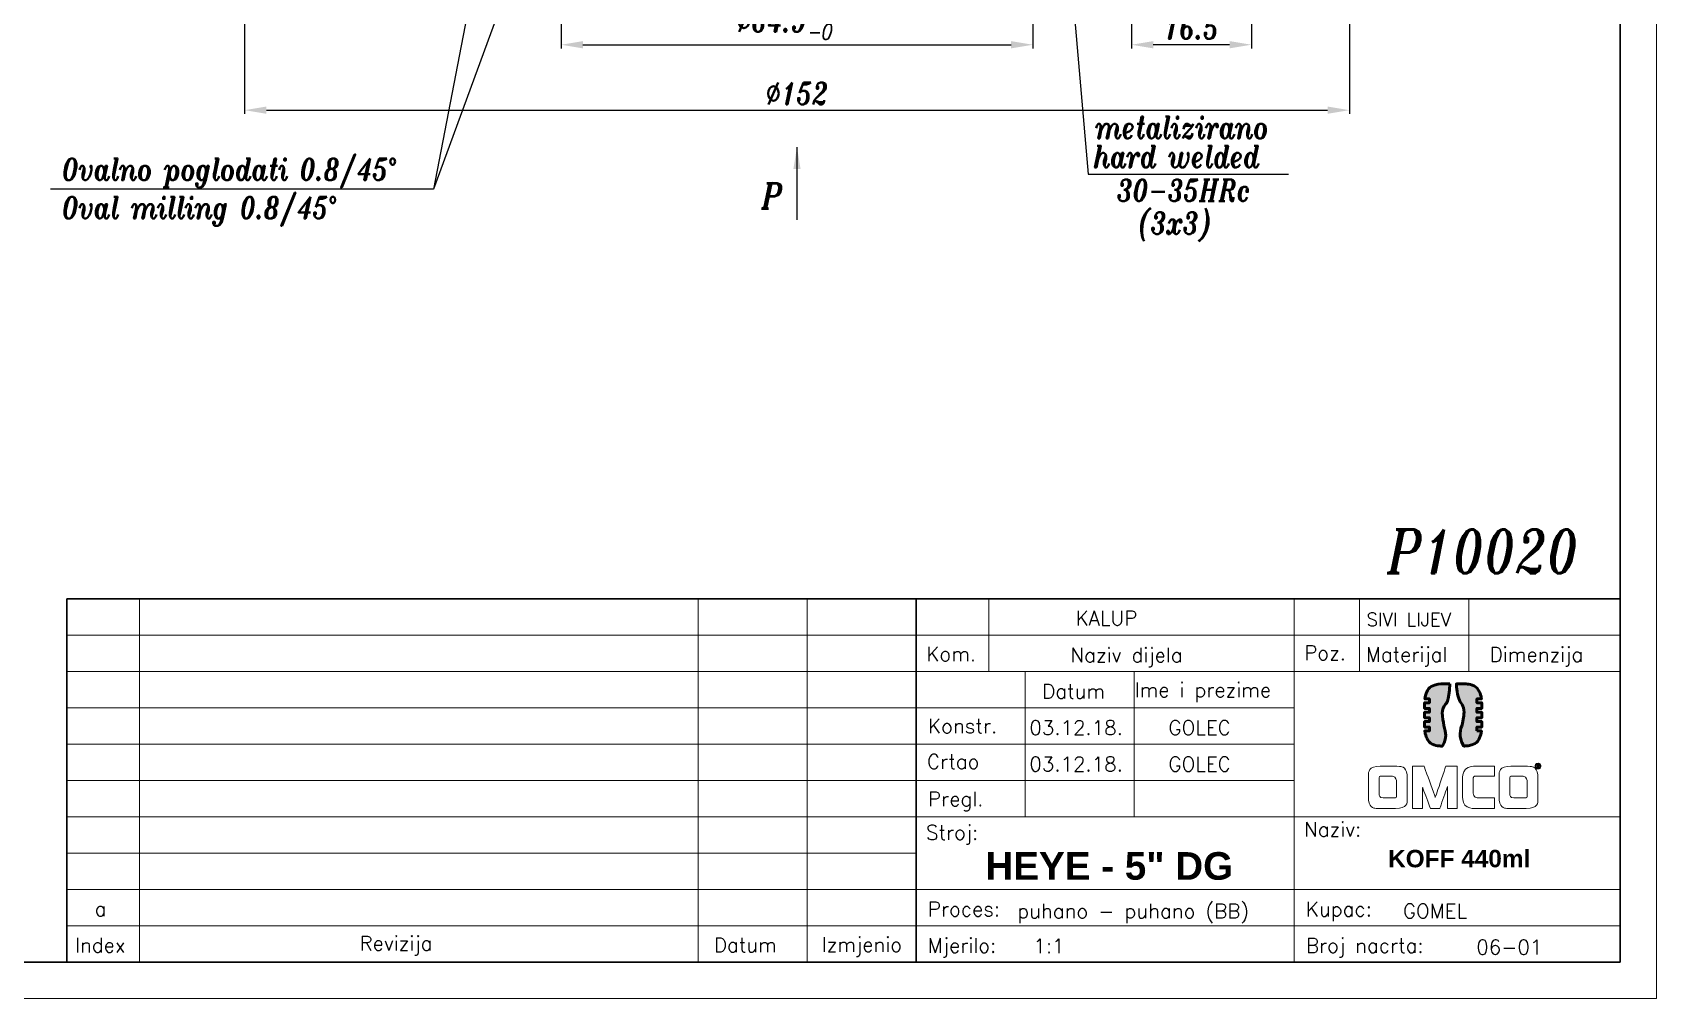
# Model space of a CAD drawing. Extents: x -409 to 828, y -94 to 506.
# Drawn here: x 208.1 to 431.5, y -94.1 to 38.8 of the extents above; entities that cross this region are included whole.
import ezdxf
from ezdxf import colors
from ezdxf.entities.mleader import LeaderData, LeaderLine
from ezdxf.math import Vec2, Vec3

# ---------------------------------------------------------------- set-up
doc = ezdxf.new("R2010")
doc.units = 0
doc.header["$LTSCALE"] = 7
doc.header["$MEASUREMENT"] = 0
doc.layers.get('0').update_dxf_attribs({"linetype": 'CONTINUOUS', "lineweight": 15})
for name, color, linetype, lineweight in [('3', 3, 'CONTINUOUS', 30), ('4', 5, 'CONTINUOUS', 50), ('ENGLISH', 252, 'CONTINUOUS', 18)]:
    doc.layers.add(name, color=color, linetype=linetype, lineweight=lineweight)
doc.styles.add('ITALICT', font='ITALICT.shx', dxfattribs={"width": 0.8, "height": 3})
doc.styles.add('ROMANS', font='romans.shx')
doc.styles.get("Standard").update_dxf_attribs({"font": 'isocp.shx', "height": 3})
doc.dimstyles.get("Standard").update_dxf_attribs({"dimtxt": 3, "dimasz": 3, "dimexe": 0.5, "dimexo": 0.5, "dimgap": 0.8, "dimtad": 1, "dimdsep": 46, "dimtxsty": 'ITALICT', "dimcen": 0.09, "dimazin": 2, "dimtfac": 1, "dimtmove": 0, "dimatfit": 3, "dimfxl": 1, "dimtolj": 1, "dimtzin": 0, "dimarcsym": 0})

# ---------------------------------------------------------------- blocks, each defined once
blk = doc.blocks.new('*D30')
at = {"color": 0, "linetype": 'ByBlock', "lineweight": -2, "transparency": 16777216}
for p, q in [((280.81, 78.47), (280.81, 36.58)), ((345.71, 78.47), (345.71, 36.58)), ((283.81, 37.08), (342.71, 37.08))]:
    blk.add_line(p, q, dxfattribs=at)
at = {"color": 0, "transparency": 16777216}
for points in [[(283.81, 37.58), (283.81, 36.58), (280.81, 37.08)], [(342.71, 36.58), (342.71, 37.58), (345.71, 37.08)]]:
    blk.add_solid(points, dxfattribs=at)
at = {"color": 0, "transparency": 16777216, "insert": (313.26, 40.36), "char_height": 3, "attachment_point": 5, "style": 'ITALICT'}
blk.add_mtext('\\A1;%%c64.9{}{\\H0.71x;\\C3;\\S+0.05^ -0;}', dxfattribs=at)
blk = doc.blocks.new('*D54')
at = {"color": 0, "lineweight": -2, "transparency": 16777216}
for p, q in [((237.26, 51.02), (237.26, 27.58)), ((389.26, 51.02), (389.26, 27.58)), ((240.26, 28.08), (386.26, 28.08))]:
    blk.add_line(p, q, dxfattribs=at)
at = {"color": 0, "transparency": 16777216}
for points in [[(240.26, 28.58), (240.26, 27.58), (237.26, 28.08)], [(386.26, 27.58), (386.26, 28.58), (389.26, 28.08)]]:
    blk.add_solid(points, dxfattribs=at)
at = {"color": 0, "transparency": 16777216, "insert": (313.26, 30.38), "char_height": 3, "attachment_point": 5, "style": 'ITALICT'}
blk.add_mtext('\\A1;%%c152', dxfattribs=at)
blk = doc.blocks.new('*D82')
at = {"color": 0, "lineweight": -2, "transparency": 16777216}
for p, q in [((359.26, 48.02), (359.26, 36.58)), ((375.76, 48.02), (375.76, 36.58)), ((372.76, 37.08), (362.26, 37.08))]:
    blk.add_line(p, q, dxfattribs=at)
at = {"color": 0, "transparency": 16777216}
for points in [[(362.26, 37.58), (362.26, 36.58), (359.26, 37.08)], [(372.76, 36.58), (372.76, 37.58), (375.76, 37.08)]]:
    blk.add_solid(points, dxfattribs=at)
at = {"color": 0, "transparency": 16777216, "insert": (367.51, 39.38), "char_height": 3, "attachment_point": 5, "style": 'ITALICT'}
blk.add_mtext('\\A1;16.5', dxfattribs=at)

msp = doc.modelspace()

# ---------------------------------------------------------------- hatches: boundary and pattern name
at = {"layer": '4'}
h = msp.add_hatch(color=142, dxfattribs=at)
edge = h.paths.add_edge_path()
edge.add_spline(control_points=[(399.6271, -57.3266), (399.6271, -57.3266), (399.6271, -57.3266), (399.6271, -57.3266), (399.6271, -57.3266), (399.8498, -59.2961), (401.5897, -59.3975), (401.8468, -59.3975), (401.8468, -59.3975), (401.8468, -59.3975), (402.0398, -59.3975), (402.0398, -59.3975), (402.0398, -59.3975), (402.9534, -58.0838), (402.0332, -56.1691), (402.0332, -54.8003), (402.0332, -54.8003), (402.0332, -53.7254), (402.9796, -53.4377), (403.0833, -50.8583), (403.0833, -50.8583), (401.9914, -50.8583), (401.9914, -50.8583), (401.9914, -50.8583), (400.1482, -50.8583), (399.728, -52.28), (399.632, -52.9292)], knot_values=[0.8095238, 0.8095238, 0.8095238, 0.8095238, 0.83333333, 0.83333333, 0.83333333, 0.83343333, 0.85714286, 0.85714286, 0.85714286, 0.85724286, 0.9047619, 0.9047619, 0.9047619, 0.9048619, 0.95238095, 0.95238095, 0.95238095, 0.95248095, 1, 1, 1, 1.04761905, 1.04761905, 1.04761905, 1.04771905, 1.0952381, 1.0952381, 1.0952381, 1.0952381], degree=3, periodic=0)
edge.add_spline(control_points=[(399.632, -52.9292), (399.632, -52.9292), (400.257, -52.9292), (400.257, -52.9292)], knot_values=[0.0952381, 0.0952381, 0.0952381, 0.0952381, 0.14285714, 0.14285714, 0.14285714, 0.14285714], degree=3, periodic=0)
edge.add_spline(control_points=[(400.257, -52.9292), (400.257, -52.9292), (400.257, -52.9292), (400.257, -52.9292), (400.257, -52.9292), (400.257, -52.9292), (400.257, -53.4522), (400.257, -53.4522)], knot_values=[0.14285714, 0.14285714, 0.14285714, 0.14285714, 0.16666666, 0.16666666, 0.16666666, 0.16676666, 0.19047619, 0.19047619, 0.19047619, 0.19047619], degree=3, periodic=0)
edge.add_spline(control_points=[(400.257, -53.4522), (400.257, -53.4522), (400.257, -53.4522), (400.257, -53.4522), (400.257, -53.4522), (400.257, -53.4522), (399.6033, -53.4522), (399.6033, -53.4522)], knot_values=[0.19047619, 0.19047619, 0.19047619, 0.19047619, 0.21428571, 0.21428571, 0.21428571, 0.21438571, 0.23809523, 0.23809523, 0.23809523, 0.23809523], degree=3, periodic=0)
edge.add_spline(control_points=[(399.6033, -53.4522), (399.6033, -53.4522), (399.6033, -53.4522), (399.6033, -53.4522), (399.6033, -53.4522), (399.6033, -53.4522), (399.6033, -54.2207), (399.6033, -54.2207)], knot_values=[0.23809523, 0.23809523, 0.23809523, 0.23809523, 0.26190476, 0.26190476, 0.26190476, 0.26200476, 0.28571428, 0.28571428, 0.28571428, 0.28571428], degree=3, periodic=0)
edge.add_spline(control_points=[(399.6033, -54.2207), (399.6033, -54.2207), (399.6033, -54.2207), (399.6033, -54.2207), (399.6033, -54.2207), (399.6033, -54.2207), (400.257, -54.2207), (400.257, -54.2207)], knot_values=[0.28571428, 0.28571428, 0.28571428, 0.28571428, 0.30952381, 0.30952381, 0.30952381, 0.30962381, 0.33333333, 0.33333333, 0.33333333, 0.33333333], degree=3, periodic=0)
edge.add_spline(control_points=[(400.257, -54.2207), (400.257, -54.2207), (400.257, -54.2207), (400.257, -54.2207), (400.257, -54.2207), (400.257, -54.2207), (400.257, -54.7436), (400.257, -54.7436)], knot_values=[0.33333333, 0.33333333, 0.33333333, 0.33333333, 0.35714286, 0.35714286, 0.35714286, 0.35724286, 0.38095238, 0.38095238, 0.38095238, 0.38095238], degree=3, periodic=0)
edge.add_spline(control_points=[(400.257, -54.7436), (400.257, -54.7436), (400.257, -54.7436), (400.257, -54.7436), (400.257, -54.7436), (400.257, -54.7436), (399.6033, -54.7436), (399.6033, -54.7436)], knot_values=[0.38095238, 0.38095238, 0.38095238, 0.38095238, 0.4047619, 0.4047619, 0.4047619, 0.4048619, 0.42857143, 0.42857143, 0.42857143, 0.42857143], degree=3, periodic=0)
edge.add_spline(control_points=[(399.6033, -54.7436), (399.6033, -54.7436), (399.6033, -54.7436), (399.6033, -54.7436), (399.6033, -54.7436), (399.6033, -54.7436), (399.6033, -55.5121), (399.6033, -55.5121)], knot_values=[0.42857143, 0.42857143, 0.42857143, 0.42857143, 0.45238095, 0.45238095, 0.45238095, 0.45248095, 0.47619047, 0.47619047, 0.47619047, 0.47619047], degree=3, periodic=0)
edge.add_spline(control_points=[(399.6033, -55.5121), (399.6033, -55.5121), (399.6033, -55.5121), (399.6033, -55.5121), (399.6033, -55.5121), (399.6033, -55.5121), (400.257, -55.5121), (400.257, -55.5121)], knot_values=[0.47619047, 0.47619047, 0.47619047, 0.47619047, 0.5, 0.5, 0.5, 0.5001, 0.52380952, 0.52380952, 0.52380952, 0.52380952], degree=3, periodic=0)
edge.add_spline(control_points=[(400.257, -55.5121), (400.257, -55.5121), (400.257, -55.5121), (400.257, -55.5121), (400.257, -55.5121), (400.257, -55.5121), (400.257, -56.0351), (400.257, -56.0351)], knot_values=[0.52380952, 0.52380952, 0.52380952, 0.52380952, 0.53333333, 0.54285714, 0.55238095, 0.56190476, 0.57142857, 0.57142857, 0.57142857, 0.57142857], degree=3, periodic=0)
edge.add_spline(control_points=[(400.257, -56.0351), (400.257, -56.0351), (400.257, -56.0351), (400.257, -56.0351), (400.257, -56.0351), (400.257, -56.0351), (399.6033, -56.0351), (399.6033, -56.0351)], knot_values=[0.57142857, 0.57142857, 0.57142857, 0.57142857, 0.59523809, 0.59523809, 0.59523809, 0.59533809, 0.61904761, 0.61904761, 0.61904761, 0.61904761], degree=3, periodic=0)
edge.add_spline(control_points=[(399.6033, -56.0351), (399.6033, -56.0351), (399.6033, -56.0351), (399.6033, -56.0351), (399.6033, -56.0351), (399.6033, -56.0351), (399.6033, -56.8036), (399.6033, -56.8036)], knot_values=[0.61904761, 0.61904761, 0.61904761, 0.61904761, 0.64285714, 0.64285714, 0.64285714, 0.64295714, 0.66666666, 0.66666666, 0.66666666, 0.66666666], degree=3, periodic=0)
edge.add_spline(control_points=[(399.6033, -56.8036), (399.6033, -56.8036), (399.6033, -56.8036), (399.6033, -56.8036), (399.6033, -56.8036), (399.6033, -56.8036), (400.257, -56.8036), (400.257, -56.8036)], knot_values=[0.66666666, 0.66666666, 0.66666666, 0.66666666, 0.69047619, 0.69047619, 0.69047619, 0.69057619, 0.71428571, 0.71428571, 0.71428571, 0.71428571], degree=3, periodic=0)
edge.add_spline(control_points=[(400.257, -56.8036), (400.257, -56.8036), (400.257, -56.8036), (400.257, -56.8036), (400.257, -56.8036), (400.257, -56.8036), (400.257, -57.3266), (400.257, -57.3266)], knot_values=[0.71428571, 0.71428571, 0.71428571, 0.71428571, 0.73809524, 0.73809524, 0.73809524, 0.73819524, 0.76190476, 0.76190476, 0.76190476, 0.76190476], degree=3, periodic=0)
edge.add_spline(control_points=[(400.257, -57.3266), (400.257, -57.3266), (400.257, -57.3266), (400.257, -57.3266), (400.257, -57.3266), (400.257, -57.3266), (399.6271, -57.3266), (399.6271, -57.3266)], knot_values=[0.76190476, 0.76190476, 0.76190476, 0.76190476, 0.78571428, 0.78571428, 0.78571428, 0.78581428, 0.8095238, 0.8095238, 0.8095238, 0.8095238], degree=3, periodic=0)
h = msp.add_hatch(color=253, dxfattribs=at)
edge = h.paths.add_edge_path()
edge.add_spline(control_points=[(406.7946, -55.5121), (406.7946, -55.5121), (406.7946, -55.5121), (406.7946, -55.5121), (406.7946, -55.5121), (406.7946, -55.5121), (407.4483, -55.5121), (407.4483, -55.5121)], knot_values=[0.23809524, 0.23809524, 0.23809524, 0.23809524, 0.26190476, 0.26190476, 0.26190476, 0.26200476, 0.28571428, 0.28571428, 0.28571428, 0.28571428], degree=3, periodic=0)
edge.add_spline(control_points=[(407.4483, -55.5121), (407.4483, -55.5121), (407.4483, -55.5121), (407.4483, -55.5121), (407.4483, -55.5121), (407.4483, -55.5121), (407.4483, -54.7436), (407.4483, -54.7436)], knot_values=[0.28571428, 0.28571428, 0.28571428, 0.28571428, 0.30952381, 0.30952381, 0.30952381, 0.30962381, 0.33333333, 0.33333333, 0.33333333, 0.33333333], degree=3, periodic=0)
edge.add_spline(control_points=[(407.4483, -54.7436), (407.4483, -54.7436), (407.4483, -54.7436), (407.4483, -54.7436), (407.4483, -54.7436), (407.4483, -54.7436), (406.7946, -54.7436), (406.7946, -54.7436)], knot_values=[0.33333333, 0.33333333, 0.33333333, 0.33333333, 0.35714285, 0.35714285, 0.35714285, 0.35724285, 0.38095237, 0.38095237, 0.38095237, 0.38095237], degree=3, periodic=0)
edge.add_spline(control_points=[(406.7946, -54.7436), (406.7946, -54.7436), (406.7946, -54.7436), (406.7946, -54.7436), (406.7946, -54.7436), (406.7946, -54.7436), (406.7946, -54.2207), (406.7946, -54.2207)], knot_values=[0.38095237, 0.38095237, 0.38095237, 0.38095237, 0.4047619, 0.4047619, 0.4047619, 0.4048619, 0.42857143, 0.42857143, 0.42857143, 0.42857143], degree=3, periodic=0)
edge.add_spline(control_points=[(406.7946, -54.2207), (406.7946, -54.2207), (406.7946, -54.2207), (406.7946, -54.2207), (406.7946, -54.2207), (406.7946, -54.2207), (407.4483, -54.2207), (407.4483, -54.2207)], knot_values=[0.42857143, 0.42857143, 0.42857143, 0.42857143, 0.45238095, 0.45238095, 0.45238095, 0.45248095, 0.47619047, 0.47619047, 0.47619047, 0.47619047], degree=3, periodic=0)
edge.add_spline(control_points=[(407.4483, -54.2207), (407.4483, -54.2207), (407.4483, -54.2207), (407.4483, -54.2207), (407.4483, -54.2207), (407.4483, -54.2207), (407.4483, -53.4522), (407.4483, -53.4522)], knot_values=[0.47619047, 0.47619047, 0.47619047, 0.47619047, 0.5, 0.5, 0.5, 0.5001, 0.52380952, 0.52380952, 0.52380952, 0.52380952], degree=3, periodic=0)
edge.add_spline(control_points=[(407.4483, -53.4522), (407.4483, -53.4522), (407.4483, -53.4522), (407.4483, -53.4522), (407.4483, -53.4522), (407.4483, -53.4522), (406.7946, -53.4522), (406.7946, -53.4522)], knot_values=[0.52380952, 0.52380952, 0.52380952, 0.52380952, 0.54761905, 0.54761905, 0.54761905, 0.54771905, 0.57142857, 0.57142857, 0.57142857, 0.57142857], degree=3, periodic=0)
edge.add_spline(control_points=[(406.7946, -53.4522), (406.7946, -53.4522), (406.7946, -53.4522), (406.7946, -53.4522), (406.7946, -53.4522), (406.7946, -53.4522), (406.7946, -52.9292), (406.7946, -52.9292)], knot_values=[0.57142857, 0.57142857, 0.57142857, 0.57142857, 0.59523809, 0.59523809, 0.59523809, 0.59533809, 0.61904761, 0.61904761, 0.61904761, 0.61904761], degree=3, periodic=0)
edge.add_spline(control_points=[(406.7946, -52.9292), (406.7946, -52.9292), (406.7946, -52.9292), (406.7946, -52.9292), (406.7946, -52.9292), (406.7946, -52.9292), (407.4226, -52.9292), (407.4226, -52.9292)], knot_values=[0.61904761, 0.61904761, 0.61904761, 0.61904761, 0.64285714, 0.64285714, 0.64285714, 0.64295714, 0.66666666, 0.66666666, 0.66666666, 0.66666666], degree=3, periodic=0)
edge.add_spline(control_points=[(407.4226, -52.9292), (407.4226, -52.9292), (407.4226, -52.9292), (407.4226, -52.9292), (407.4226, -52.9292), (407.1927, -50.9726), (405.4614, -50.8583), (405.2048, -50.8583), (405.2048, -50.8583), (405.2048, -50.8583), (403.968, -50.8583), (403.968, -50.8583)], knot_values=[0.66666666, 0.66666666, 0.66666666, 0.66666666, 0.69047619, 0.69047619, 0.69047619, 0.69057619, 0.71428571, 0.71428571, 0.71428571, 0.71438571, 0.76190476, 0.76190476, 0.76190476, 0.76190476], degree=3, periodic=0)
edge.add_spline(control_points=[(403.968, -50.8583), (403.968, -50.8583), (403.968, -50.8583), (403.968, -50.8583), (403.968, -50.8583), (404.0718, -53.4377), (405.0187, -53.7254), (405.0187, -54.8003), (405.0187, -54.8003), (405.0187, -56.1691), (404.0982, -58.0838), (405.0118, -59.3975), (405.0118, -59.3975), (405.0118, -59.3975), (405.0745, -59.3975), (405.0745, -59.3975), (405.0745, -59.3975), (406.9177, -59.3975), (407.3294, -57.9758), (407.4214, -57.3266)], knot_values=[0.76190476, 0.76190476, 0.76190476, 0.76190476, 0.78571429, 0.78571429, 0.78571429, 0.78581429, 0.80952381, 0.80952381, 0.80952381, 0.80962381, 0.85714286, 0.85714286, 0.85714286, 0.85724286, 0.9047619, 0.9047619, 0.9047619, 0.9048619, 0.95238095, 0.95238095, 0.95238095, 0.95238095], degree=3, periodic=0)
edge.add_spline(control_points=[(407.4214, -57.3266), (407.4214, -57.3266), (406.7946, -57.3266), (406.7946, -57.3266), (406.7946, -57.3266), (406.7946, -56.8036), (406.7946, -56.8036)], knot_values=[0.95238095, 0.95238095, 0.95238095, 0.95238095, 1, 1, 1, 1.04761905, 1.04761905, 1.04761905, 1.04761905], degree=3, periodic=0)
edge.add_spline(control_points=[(406.7946, -56.8036), (406.7946, -56.8036), (406.7946, -56.8036), (406.7946, -56.8036), (406.7946, -56.8036), (406.7946, -56.8036), (407.4483, -56.8036), (407.4483, -56.8036)], knot_values=[0.04761905, 0.04761905, 0.04761905, 0.04761905, 0.07142857, 0.07142857, 0.07142857, 0.07152857, 0.09523809, 0.09523809, 0.09523809, 0.09523809], degree=3, periodic=0)
edge.add_spline(control_points=[(407.4483, -56.8036), (407.4483, -56.8036), (407.4483, -56.8036), (407.4483, -56.8036), (407.4483, -56.8036), (407.4483, -56.8036), (407.4483, -56.0351), (407.4483, -56.0351)], knot_values=[0.09523809, 0.09523809, 0.09523809, 0.09523809, 0.11904762, 0.11904762, 0.11904762, 0.11914762, 0.14285714, 0.14285714, 0.14285714, 0.14285714], degree=3, periodic=0)
edge.add_spline(control_points=[(407.4483, -56.0351), (407.4483, -56.0351), (407.4483, -56.0351), (407.4483, -56.0351), (407.4483, -56.0351), (407.4483, -56.0351), (406.7946, -56.0351), (406.7946, -56.0351)], knot_values=[0.14285714, 0.14285714, 0.14285714, 0.14285714, 0.16666666, 0.16666666, 0.16666666, 0.16676666, 0.19047619, 0.19047619, 0.19047619, 0.19047619], degree=3, periodic=0)
edge.add_spline(control_points=[(406.7946, -56.0351), (406.7946, -56.0351), (406.7946, -56.0351), (406.7946, -56.0351), (406.7946, -56.0351), (406.7946, -56.0351), (406.7946, -55.5121), (406.7946, -55.5121)], knot_values=[0.19047619, 0.19047619, 0.19047619, 0.19047619, 0.21428571, 0.21428571, 0.21428571, 0.21438571, 0.23809524, 0.23809524, 0.23809524, 0.23809524], degree=3, periodic=0)

# ---------------------------------------------------------------- linework, layer by layer
for p, q in [((431.4997, 506.465), (431.4997, -94.1371)), ((222.8161, -39.1371), (222.8161, -89.1371)), ((299.6579, -39.1371), (299.6579, -89.1371)), ((314.6579, -39.1371), (314.6579, -89.1371)), ((339.6579, -39.1371), (339.6579, -49.1371)), ((381.6579, -39.1371), (381.6579, -89.1371)), ((390.6579, -39.1371), (390.6579, -49.1371)), ((405.6579, -39.1371), (405.6579, -49.1371)), ((212.8161, -44.1371), (426.4997, -44.1371)), ((426.4997, -49.1371), (212.8161, -49.1371)), ((344.6579, -49.1371), (344.6579, -69.1371)), ((359.6579, -49.1371), (359.6579, -69.1371)), ((212.8161, -54.1371), (381.6579, -54.1371)), ((212.8161, -59.1371), (381.6579, -59.1371)), ((212.8161, -64.1371), (381.6579, -64.1371)), ((212.8161, -69.1371), (426.4997, -69.1371)), ((329.6579, -74.1371), (212.8161, -74.1371)), ((212.8161, -79.1371), (426.4997, -79.1371)), ((212.8161, -84.1371), (426.4997, -84.1371)), ((11.4997, -94.1371), (431.4997, -94.1371))]:
    msp.add_line(p, q)
for points, knots in [([(395.5926, -67.9977), (395.5926, -67.9977), (393.395, -67.9977), (393.395, -67.9977), (393.395, -67.9977), (393.2078, -67.9977), (391.8675, -67.9191), (391.8675, -66.2929), (391.8675, -66.2929), (391.8675, -66.2929), (391.8675, -63.8095), (391.8675, -63.8095), (391.8675, -63.8095), (391.8675, -63.8095), (391.8675, -62.1834), (393.4934, -62.1834), (393.4934, -62.1834), (393.4934, -62.1834), (395.6813, -62.1834), (395.6813, -62.1834), (395.6813, -62.1834), (395.8685, -62.1834), (397.2088, -62.2722), (397.2088, -63.8982), (397.2088, -63.8982), (397.2088, -63.8982), (397.2088, -66.3717), (397.2088, -66.3717), (397.2088, -66.3717), (397.2088, -66.3717), (397.2187, -67.9977), (395.5926, -67.9977)], [0, 0, 0, 0, 0.125, 0.125, 0.125, 0.1875, 0.25, 0.25, 0.25, 0.3125, 0.375, 0.375, 0.375, 0.4375, 0.5, 0.5, 0.5, 0.5625, 0.625, 0.625, 0.625, 0.6875, 0.75, 0.75, 0.75, 0.8125, 0.875, 0.875, 0.875, 0.9375, 1, 1, 1, 1]), ([(402.7472, -67.9977), (402.7472, -67.9977), (402.7472, -64.9526), (402.7472, -64.9526), (402.7472, -64.9526), (402.7472, -64.9526), (401.6829, -67.9977), (401.6829, -67.9977), (401.6829, -67.9977), (401.6829, -67.9977), (400.4017, -67.9977), (400.4017, -67.9977), (400.4017, -67.9977), (400.4017, -67.9977), (399.3178, -65.0904), (399.3178, -65.0904), (399.3178, -65.0904), (399.3178, -65.0904), (399.3178, -67.9977), (399.3178, -67.9977), (399.3178, -67.9977), (399.3178, -67.9977), (397.9478, -67.9977), (397.9478, -67.9977), (397.9478, -67.9977), (397.9478, -67.9977), (397.9478, -62.1834), (397.9478, -62.1834), (397.9478, -62.1834), (397.9478, -62.1834), (399.5344, -62.1834), (399.5344, -62.1834), (399.5344, -62.1834), (399.5344, -62.1834), (401.0619, -66.4704), (401.0619, -66.4704), (401.0619, -66.4704), (401.0619, -66.4704), (402.5205, -62.1834), (402.5205, -62.1834), (402.5205, -62.1834), (402.5205, -62.1834), (404.0778, -62.1834), (404.0778, -62.1834), (404.0778, -62.1834), (404.0778, -62.1834), (404.0778, -67.9977), (404.0778, -67.9977), (404.0778, -67.9977), (404.0778, -67.9977), (402.7472, -67.9977), (402.7472, -67.9977)], [0, 0, 0, 0, 0.07692308, 0.07692308, 0.07692308, 0.11538462, 0.15384615, 0.15384615, 0.15384615, 0.19230769, 0.23076923, 0.23076923, 0.23076923, 0.26923077, 0.30769231, 0.30769231, 0.30769231, 0.34615385, 0.38461538, 0.38461538, 0.38461538, 0.42307692, 0.46153846, 0.46153846, 0.46153846, 0.5, 0.53846154, 0.53846154, 0.53846154, 0.57692308, 0.61538462, 0.61538462, 0.61538462, 0.65384615, 0.69230769, 0.69230769, 0.69230769, 0.73076923, 0.76923077, 0.76923077, 0.76923077, 0.80769231, 0.84615385, 0.84615385, 0.84615385, 0.88461538, 0.92307692, 0.92307692, 0.92307692, 0.96153846, 1, 1, 1, 1]), ([(409.2024, -66.5197), (409.2024, -66.5197), (406.8665, -66.5197), (406.8665, -66.5197), (406.8665, -66.5197), (406.2948, -66.5197), (406.2948, -65.8592), (406.2948, -65.8592), (406.2948, -65.8592), (406.2948, -65.8592), (406.2948, -63.7602), (406.2948, -63.7602), (406.2948, -63.7602), (406.2948, -63.573), (406.4822, -63.5632), (406.4822, -63.5632), (406.4822, -63.5632), (406.4822, -63.5632), (409.2024, -63.5632), (409.2024, -63.5632), (409.2024, -63.5632), (409.2024, -63.5632), (409.2024, -62.1834), (409.2024, -62.1834), (409.2024, -62.1834), (409.2024, -62.1834), (406.4429, -62.1834), (406.4429, -62.1834), (406.4429, -62.1834), (404.8168, -62.1834), (404.8168, -63.8095), (404.8168, -63.8095), (404.8168, -63.8095), (404.8168, -63.8095), (404.8168, -66.2929), (404.8168, -66.2929), (404.8168, -66.2929), (404.8168, -67.9191), (406.157, -67.9977), (406.3442, -67.9977), (406.3442, -67.9977), (406.3442, -67.9977), (409.2024, -67.9977), (409.2024, -67.9977), (409.2024, -67.9977), (409.2024, -67.9977), (409.2024, -66.5197), (409.2024, -66.5197)], [0, 0, 0, 0, 0.08333333, 0.08333333, 0.08333333, 0.125, 0.16666667, 0.16666667, 0.16666667, 0.20833333, 0.25, 0.25, 0.25, 0.29166667, 0.33333333, 0.33333333, 0.33333333, 0.375, 0.41666667, 0.41666667, 0.41666667, 0.45833333, 0.5, 0.5, 0.5, 0.54166667, 0.58333333, 0.58333333, 0.58333333, 0.625, 0.66666667, 0.66666667, 0.66666667, 0.70833333, 0.75, 0.75, 0.75, 0.79166667, 0.83333333, 0.83333333, 0.83333333, 0.875, 0.91666667, 0.91666667, 0.91666667, 0.95833333, 1, 1, 1, 1]), ([(413.5678, -67.9977), (413.5678, -67.9977), (411.3702, -67.9977), (411.3702, -67.9977), (411.3702, -67.9977), (411.183, -67.9977), (409.8429, -67.9191), (409.8429, -66.2929), (409.8429, -66.2929), (409.8429, -66.2929), (409.843, -63.8095), (409.843, -63.8095), (409.843, -63.8095), (409.843, -63.8095), (409.8429, -62.1834), (411.4688, -62.1834), (411.4688, -62.1834), (411.4688, -62.1834), (413.6567, -62.1834), (413.6567, -62.1834), (413.6567, -62.1834), (413.8438, -62.1834), (415.1841, -62.2722), (415.1841, -63.8982), (415.1841, -63.8982), (415.1841, -63.8982), (415.1841, -66.3717), (415.1841, -66.3717), (415.1841, -66.3717), (415.1841, -66.3717), (415.1939, -67.9977), (413.5678, -67.9977)], [0, 0, 0, 0, 0.125, 0.125, 0.125, 0.1875, 0.25, 0.25, 0.25, 0.3125, 0.375, 0.375, 0.375, 0.4375, 0.5, 0.5, 0.5, 0.5625, 0.625, 0.625, 0.625, 0.6875, 0.75, 0.75, 0.75, 0.8125, 0.875, 0.875, 0.875, 0.9375, 1, 1, 1, 1]), ([(415.2073, -62.5524), (414.9908, -62.5524), (414.8151, -62.3765), (414.8151, -62.1602), (414.8151, -62.1602), (414.8151, -61.9438), (414.9908, -61.768), (415.2073, -61.768), (415.2073, -61.768), (415.4238, -61.768), (415.5996, -61.9438), (415.5996, -62.1602), (415.5996, -62.1602), (415.5996, -62.3765), (415.4238, -62.5524), (415.2073, -62.5524)], [0, 0, 0, 0, 0.25, 0.25, 0.25, 0.375, 0.5, 0.5, 0.5, 0.625, 0.75, 0.75, 0.75, 0.875, 1, 1, 1, 1]), ([(415.2073, -61.8544), (415.0396, -61.8544), (414.9016, -61.9924), (414.9016, -62.1602), (414.9016, -62.1602), (414.9016, -62.3279), (415.0396, -62.4657), (415.2073, -62.4657), (415.2073, -62.4657), (415.3751, -62.4657), (415.5131, -62.3279), (415.5131, -62.1602), (415.5131, -62.1602), (415.5131, -61.9924), (415.3751, -61.8544), (415.2073, -61.8544)], [0, 0, 0, 0, 0.25, 0.25, 0.25, 0.375, 0.5, 0.5, 0.5, 0.625, 0.75, 0.75, 0.75, 0.875, 1, 1, 1, 1]), ([(415.2965, -62.2277), (415.2965, -62.2277), (415.3778, -62.352), (415.3778, -62.352), (415.3778, -62.352), (415.3778, -62.352), (415.2695, -62.352), (415.2695, -62.352), (415.2695, -62.352), (415.2695, -62.352), (415.202, -62.2413), (415.202, -62.2413), (415.202, -62.2413), (415.202, -62.2413), (415.1585, -62.2413), (415.1585, -62.2413), (415.1585, -62.2413), (415.1585, -62.2413), (415.1585, -62.352), (415.1585, -62.352), (415.1585, -62.352), (415.1585, -62.352), (415.0612, -62.352), (415.0612, -62.352), (415.0612, -62.352), (415.0612, -62.352), (415.0612, -61.9546), (415.0612, -61.9546), (415.0612, -61.9546), (415.0612, -61.9546), (415.2344, -61.9546), (415.2344, -61.9546), (415.2344, -61.9546), (415.2668, -61.9546), (415.3859, -61.9546), (415.3859, -62.0978), (415.3859, -62.0978), (415.3859, -62.1735), (415.34, -62.2113), (415.2965, -62.2277)], [0, 0, 0, 0, 0.1, 0.1, 0.1, 0.15, 0.2, 0.2, 0.2, 0.25, 0.3, 0.3, 0.3, 0.35, 0.4, 0.4, 0.4, 0.45, 0.5, 0.5, 0.5, 0.55, 0.6, 0.6, 0.6, 0.65, 0.7, 0.7, 0.7, 0.75, 0.8, 0.8, 0.8, 0.85, 0.9, 0.9, 0.9, 0.95, 1, 1, 1, 1]), ([(415.21, -62.0383), (415.21, -62.0383), (415.1585, -62.0383), (415.1585, -62.0383), (415.1585, -62.0383), (415.1585, -62.0383), (415.1585, -62.1627), (415.1585, -62.1627), (415.1585, -62.1627), (415.1585, -62.1627), (415.21, -62.1627), (415.21, -62.1627), (415.21, -62.1627), (415.2614, -62.1627), (415.283, -62.1438), (415.283, -62.0978), (415.283, -62.0978), (415.283, -62.0519), (415.2614, -62.0383), (415.21, -62.0383)], [0, 0, 0, 0, 0.2, 0.2, 0.2, 0.3, 0.4, 0.4, 0.4, 0.5, 0.6, 0.6, 0.6, 0.7, 0.8, 0.8, 0.8, 0.9, 1, 1, 1, 1]), ([(395.7305, -64.2332), (395.7305, -64.2332), (395.7305, -63.5632), (395.159, -63.5632), (395.159, -63.5632), (395.159, -63.5632), (393.533, -63.5632), (393.533, -63.5632), (393.533, -63.5632), (393.533, -63.5632), (393.3457, -63.573), (393.3457, -63.7602), (393.3457, -63.7602), (393.3457, -63.7602), (393.3457, -65.8592), (393.3457, -65.8592), (393.3457, -65.8592), (393.3457, -65.8592), (393.3457, -66.5197), (393.9173, -66.5197), (393.9173, -66.5197), (393.9173, -66.5197), (395.5433, -66.5197), (395.5433, -66.5197), (395.5433, -66.5197), (395.5433, -66.5197), (395.7305, -66.5197), (395.7305, -66.3324), (395.7305, -66.3324), (395.7305, -66.3324), (395.7305, -64.2332), (395.7305, -64.2332)], [0, 0, 0, 0, 0.125, 0.125, 0.125, 0.1875, 0.25, 0.25, 0.25, 0.3125, 0.375, 0.375, 0.375, 0.4375, 0.5, 0.5, 0.5, 0.5625, 0.625, 0.625, 0.625, 0.6875, 0.75, 0.75, 0.75, 0.8125, 0.875, 0.875, 0.875, 0.9375, 1, 1, 1, 1]), ([(413.7058, -64.2332), (413.7058, -64.2332), (413.7058, -63.5632), (413.1342, -63.5632), (413.1342, -63.5632), (413.1342, -63.5632), (411.5083, -63.5632), (411.5083, -63.5632), (411.5083, -63.5632), (411.5083, -63.5632), (411.3209, -63.573), (411.3209, -63.7602), (411.3209, -63.7602), (411.3209, -63.7602), (411.3209, -65.8592), (411.3209, -65.8592), (411.3209, -65.8592), (411.3209, -65.8592), (411.3209, -66.5197), (411.8926, -66.5197), (411.8926, -66.5197), (411.8926, -66.5197), (413.5186, -66.5197), (413.5186, -66.5197), (413.5186, -66.5197), (413.5186, -66.5197), (413.7058, -66.5197), (413.7058, -66.3324), (413.7058, -66.3324), (413.7058, -66.3324), (413.7058, -64.2332), (413.7058, -64.2332)], [0, 0, 0, 0, 0.125, 0.125, 0.125, 0.1875, 0.25, 0.25, 0.25, 0.3125, 0.375, 0.375, 0.375, 0.4375, 0.5, 0.5, 0.5, 0.5625, 0.625, 0.625, 0.625, 0.6875, 0.75, 0.75, 0.75, 0.8125, 0.875, 0.875, 0.875, 0.9375, 1, 1, 1, 1])]:
    msp.add_open_spline(points, degree=3, knots=knots)
at = {"layer": '3'}
for p, q in [((426.4997, 501.465), (426.4997, -89.1371)), ((212.8161, -39.1371), (426.4997, -39.1371)), ((212.8161, -39.1371), (212.8161, -89.1371)), ((329.6579, -39.1371), (329.6579, -89.1371)), ((426.4997, -39.1371), (426.4997, -89.1371)), ((31.4997, -89.1371), (426.4997, -89.1371)), ((212.8161, -89.1371), (426.4997, -89.1371))]:
    msp.add_line(p, q, dxfattribs=at)
at = {"layer": '4', "color": 142}
msp.add_open_spline([(403.0833, -50.8583), (403.0833, -50.8583), (401.9914, -50.8583), (401.9914, -50.8583), (401.9914, -50.8583), (400.1482, -50.8583), (399.728, -52.28), (399.632, -52.9292), (399.632, -52.9292), (399.632, -52.9292), (400.257, -52.9292), (400.257, -52.9292), (400.257, -52.9292), (400.257, -52.9292), (400.257, -53.4522), (400.257, -53.4522), (400.257, -53.4522), (400.257, -53.4522), (399.6033, -53.4522), (399.6033, -53.4522), (399.6033, -53.4522), (399.6033, -53.4522), (399.6033, -54.2207), (399.6033, -54.2207), (399.6033, -54.2207), (399.6033, -54.2207), (400.257, -54.2207), (400.257, -54.2207), (400.257, -54.2207), (400.257, -54.2207), (400.257, -54.7436), (400.257, -54.7436), (400.257, -54.7436), (400.257, -54.7436), (399.6033, -54.7436), (399.6033, -54.7436), (399.6033, -54.7436), (399.6033, -54.7436), (399.6033, -55.5121), (399.6033, -55.5121), (399.6033, -55.5121), (399.6033, -55.5121), (400.257, -55.5121), (400.257, -55.5121), (400.257, -55.5121), (400.257, -55.5121), (400.257, -56.0351), (400.257, -56.0351), (400.257, -56.0351), (400.257, -56.0351), (399.6033, -56.0351), (399.6033, -56.0351), (399.6033, -56.0351), (399.6033, -56.0351), (399.6033, -56.8036), (399.6033, -56.8036), (399.6033, -56.8036), (399.6033, -56.8036), (400.257, -56.8036), (400.257, -56.8036), (400.257, -56.8036), (400.257, -56.8036), (400.257, -57.3266), (400.257, -57.3266), (400.257, -57.3266), (400.257, -57.3266), (399.6271, -57.3266), (399.6271, -57.3266), (399.6271, -57.3266), (399.8498, -59.2961), (401.5897, -59.3975), (401.8468, -59.3975), (401.8468, -59.3975), (401.8468, -59.3975), (402.0398, -59.3975), (402.0398, -59.3975), (402.0398, -59.3975), (402.9534, -58.0838), (402.0332, -56.1691), (402.0332, -54.8003), (402.0332, -54.8003), (402.0332, -53.7254), (402.9796, -53.4377), (403.0833, -50.8583)], degree=3, knots=[0, 0, 0, 0, 0.04761905, 0.04761905, 0.04761905, 0.07142857, 0.0952381, 0.0952381, 0.0952381, 0.11904762, 0.14285714, 0.14285714, 0.14285714, 0.16666667, 0.19047619, 0.19047619, 0.19047619, 0.21428571, 0.23809524, 0.23809524, 0.23809524, 0.26190476, 0.28571429, 0.28571429, 0.28571429, 0.30952381, 0.33333333, 0.33333333, 0.33333333, 0.35714286, 0.38095238, 0.38095238, 0.38095238, 0.4047619, 0.42857143, 0.42857143, 0.42857143, 0.45238095, 0.47619048, 0.47619048, 0.47619048, 0.5, 0.52380952, 0.52380952, 0.52380952, 0.54761905, 0.57142857, 0.57142857, 0.57142857, 0.5952381, 0.61904762, 0.61904762, 0.61904762, 0.64285714, 0.66666667, 0.66666667, 0.66666667, 0.69047619, 0.71428571, 0.71428571, 0.71428571, 0.73809524, 0.76190476, 0.76190476, 0.76190476, 0.78571429, 0.80952381, 0.80952381, 0.80952381, 0.83333333, 0.85714286, 0.85714286, 0.85714286, 0.88095238, 0.9047619, 0.9047619, 0.9047619, 0.92857143, 0.95238095, 0.95238095, 0.95238095, 0.97619048, 1, 1, 1, 1], dxfattribs=at)
at = {"layer": '4', "color": 253}
msp.add_open_spline([(406.7946, -57.3266), (406.7946, -57.3266), (406.7946, -56.8036), (406.7946, -56.8036), (406.7946, -56.8036), (406.7946, -56.8036), (407.4483, -56.8036), (407.4483, -56.8036), (407.4483, -56.8036), (407.4483, -56.8036), (407.4483, -56.0351), (407.4483, -56.0351), (407.4483, -56.0351), (407.4483, -56.0351), (406.7946, -56.0351), (406.7946, -56.0351), (406.7946, -56.0351), (406.7946, -56.0351), (406.7946, -55.5121), (406.7946, -55.5121), (406.7946, -55.5121), (406.7946, -55.5121), (407.4483, -55.5121), (407.4483, -55.5121), (407.4483, -55.5121), (407.4483, -55.5121), (407.4483, -54.7436), (407.4483, -54.7436), (407.4483, -54.7436), (407.4483, -54.7436), (406.7946, -54.7436), (406.7946, -54.7436), (406.7946, -54.7436), (406.7946, -54.7436), (406.7946, -54.2207), (406.7946, -54.2207), (406.7946, -54.2207), (406.7946, -54.2207), (407.4483, -54.2207), (407.4483, -54.2207), (407.4483, -54.2207), (407.4483, -54.2207), (407.4483, -53.4522), (407.4483, -53.4522), (407.4483, -53.4522), (407.4483, -53.4522), (406.7946, -53.4522), (406.7946, -53.4522), (406.7946, -53.4522), (406.7946, -53.4522), (406.7946, -52.9292), (406.7946, -52.9292), (406.7946, -52.9292), (406.7946, -52.9292), (407.4226, -52.9292), (407.4226, -52.9292), (407.4226, -52.9292), (407.1927, -50.9726), (405.4614, -50.8583), (405.2048, -50.8583), (405.2048, -50.8583), (405.2048, -50.8583), (403.968, -50.8583), (403.968, -50.8583), (403.968, -50.8583), (404.0718, -53.4377), (405.0187, -53.7254), (405.0187, -54.8003), (405.0187, -54.8003), (405.0187, -56.1691), (404.0982, -58.0838), (405.0118, -59.3975), (405.0118, -59.3975), (405.0118, -59.3975), (405.0745, -59.3975), (405.0745, -59.3975), (405.0745, -59.3975), (406.9177, -59.3975), (407.3294, -57.9758), (407.4214, -57.3266), (407.4214, -57.3266), (407.4214, -57.3266), (406.7946, -57.3266), (406.7946, -57.3266)], degree=3, knots=[0, 0, 0, 0, 0.04761905, 0.04761905, 0.04761905, 0.07142857, 0.0952381, 0.0952381, 0.0952381, 0.11904762, 0.14285714, 0.14285714, 0.14285714, 0.16666667, 0.19047619, 0.19047619, 0.19047619, 0.21428571, 0.23809524, 0.23809524, 0.23809524, 0.26190476, 0.28571429, 0.28571429, 0.28571429, 0.30952381, 0.33333333, 0.33333333, 0.33333333, 0.35714286, 0.38095238, 0.38095238, 0.38095238, 0.4047619, 0.42857143, 0.42857143, 0.42857143, 0.45238095, 0.47619048, 0.47619048, 0.47619048, 0.5, 0.52380952, 0.52380952, 0.52380952, 0.54761905, 0.57142857, 0.57142857, 0.57142857, 0.5952381, 0.61904762, 0.61904762, 0.61904762, 0.64285714, 0.66666667, 0.66666667, 0.66666667, 0.69047619, 0.71428571, 0.71428571, 0.71428571, 0.73809524, 0.76190476, 0.76190476, 0.76190476, 0.78571429, 0.80952381, 0.80952381, 0.80952381, 0.83333333, 0.85714286, 0.85714286, 0.85714286, 0.88095238, 0.9047619, 0.9047619, 0.9047619, 0.92857143, 0.95238095, 0.95238095, 0.95238095, 0.97619048, 1, 1, 1, 1], dxfattribs=at)

# ---------------------------------------------------------------- texts
at = {"style": 'ITALICT', "width": 0.8}
for s, height, p in [('metalizirano', 3, (354.294, 24.1901)), ('Ovalno poglodati 0.8/45°', 3, (212.176, 18.4319)), ('P', 3.5, (308.386, 14.5565)), ('30-35HRc', 3, (357.2809, 15.5388)), ('(3x3)', 3, (360.2798, 11.043)), ('P10020', 6, (394.4453, -35.6309))]:
    msp.add_text(s, height=height, dxfattribs=at).set_placement(p)
at = {"style": 'ROMANS'}
for s, height, p in [('KALUP', 2, (351.5836, -42.7969)), ('SIVI LIJEV', 1.83, (391.611, -42.9214)), ('Kom.', 2, (331.042, -47.7322)), ('Naziv dijela', 2, (350.8703, -47.8833)), ('Poz.', 2, (383.0367, -47.5867)), ('Materijal', 2, (391.5127, -47.8085)), ('Dimenzija', 2, (408.5524, -47.804)), ('Datum', 2, (346.9823, -52.8664)), ('Ime i prezime', 2, (359.7049, -52.6783)), ('Konstr.', 2, (331.2841, -57.6522)), ('03.12.18.', 2, (345.2276, -57.8825)), ('GOLEC', 2, (364.3597, -57.8825)), ('Crtao', 2, (331.1511, -62.5351)), ('03.12.18.', 2, (345.2276, -62.8825)), ('GOLEC', 2, (364.3597, -62.8825)), ('Pregl.', 2, (331.2841, -67.6839)), ('Stroj:', 2, (331.0118, -72.2925)), ('Naziv:', 2, (383.0118, -71.8652)), ('a', 2, (216.6278, -82.7887)), ('Proces:', 2, (331.254, -82.8327)), ('puhano - puhano (BB)', 2, (343.5599, -83.1014)), ('Kupac:', 2, (383.254, -82.8327)), ('GOMEL', 2, (396.621, -83.1014)), ('Index', 2, (213.9321, -87.7887)), ('Revizija', 2, (253.0774, -87.5431)), ('Datum', 2, (301.8199, -87.7714)), ('Izmjenio', 2, (316.6563, -87.7136)), ('Mjerilo:', 2, (331.254, -87.8327)), ('1:1', 2, (345.7779, -87.9087)), ('Broj nacrta:', 2, (383.267, -87.8356)), ('06-01', 2, (406.7101, -88.0671))]:
    msp.add_text(s, height=height, dxfattribs=at).set_placement(p)
at = {"attachment_point": 1}
for s, insert, char_height, width in [('{\\fArial|b1|i0|c238|p34;KOFF 440ml}', (394.5746, -73.684), 2.4, 52.631647), ('{\\fArial|b1|i0|c238|p34;HEYE - 5" DG}', (339.1811, -73.9968), 3.8, 38.107033)]:
    msp.add_mtext(s, dxfattribs=dict(at, insert=insert, char_height=char_height, width=width))
at = {"layer": 'ENGLISH', "style": 'ITALICT', "width": 0.8}
for s, p in [('hard welded', (354.0455, 20.1878)), ('Oval milling 0.8/45°', (212.176, 13.1668))]:
    msp.add_text(s, height=3, dxfattribs=at).set_placement(p)

# ---------------------------------------------------------------- dimensions: what is measured, and where the dimension line sits
dim = msp.add_linear_dim(base=(345.7061, 37.0781), p1=(280.8061, 78.9683), p2=(345.7061, 78.9683), text='<>{}{\\H0.71x;\\C3;\\S+0.05^ -0;}', dimstyle='Standard', override={"dimpost": '%%c<>', "dimtp": 0.05, "dimfxl": 1.5, "dimtzin": 8, "dimarcsym": 1})
dim.commit()
dim.dimension.update_dxf_attribs({"geometry": '*D30', "text_midpoint": (313.2561, 40.3631)})
dim = msp.add_linear_dim(base=(389.2561, 28.0781), p1=(237.2561, 51.5183), p2=(389.2561, 51.5183), text='%%c<>', dimstyle='Standard', override={"dimtmove": 0})
dim.commit()
dim.dimension.update_dxf_attribs({"geometry": '*D54', "text_midpoint": (313.2561, 28.0781), "dimtype": 160})
dim = msp.add_linear_dim(base=(359.2561, 37.0781), p1=(375.7561, 48.5183), p2=(359.2561, 48.5183), dimstyle='Standard')
dim.commit()
dim.dimension.update_dxf_attribs({"geometry": '*D82', "text_midpoint": (367.5061, 39.3781)})

# ---------------------------------------------------------------- leaders
for points, override in [([(271.4876, 59.9776), (263.2653, 17.1945)], {"dimasz": 3, "dimgap": 0.8, "dimtad": 0}), ([(313.2561, 22.9879), (313.2561, 12.9879)], {"dimgap": 0.7, "dimtad": 0})]:
    msp.add_leader(points, dimstyle='Standard', override=override)
ml = msp.add_multileader_mtext('Standard')
ml.set_content('', color=256)
ml.set_leader_properties()
ml.build(insert=Vec2(0, 0))
ml.multileader.update_dxf_attribs({"text_right_attachment_type": 6, "dogleg_length": 0.36, "arrow_head_size": 3})
ctx = ml.context
ctx.base_point, ctx.arrow_head_size, ctx.plane_origin = Vec3(380.8736, 19.2837), 3, Vec3(319.8582, -32.7085)
ctx.right_attachment, ctx.attachment_type = 6, 2
notes = []
notes.append((ctx, [(0, (1, 1, 0), (353.2927, 19.2837), (1, 0), 27.5809, [(0, [(348.2547, 78.5047)], 0, [])])]))
ctx.mtext.insert, ctx.mtext.flow_direction = Vec3(382.8736, 19.2837), 5
ml = msp.add_multileader_mtext('Standard')
ml.set_content('', color=256)
ml.set_leader_properties()
ml.build(insert=Vec2(0, 0))
ml.multileader.update_dxf_attribs({"text_right_attachment_type": 6, "dogleg_length": 0.36, "arrow_head_size": 3})
ctx = ml.context
ctx.base_point, ctx.arrow_head_size, ctx.plane_origin = Vec3(208.5699, 17.1945), 3, Vec3(296.6998, -34.7977)
ctx.right_attachment, ctx.text_align_type, ctx.attachment_type = 6, 2, 2
notes.append((ctx, [(0, (1, 1, 0), (263.2653, 17.1945), (-1, 0), 50.6954, [(0, [(276.7061, 53.8732)], 0, [])])]))
ctx.mtext.insert, ctx.mtext.alignment, ctx.mtext.flow_direction = Vec3(210.5699, 17.1945), 3, 5
for ctx, leaders in notes:
    for number, flags, end, landing, length, lines in leaders:
        leader = LeaderData()
        leader.index, (leader.has_last_leader_line, leader.has_dogleg_vector, leader.attachment_direction) = number, flags
        leader.last_leader_point, leader.dogleg_vector, leader.dogleg_length = Vec3(end), Vec3(landing), length
        for number, points, colour, breaks in lines:
            line = LeaderLine()
            line.index, line.vertices, line.color, line.breaks = number, Vec3.list(points), colors.encode_raw_color(colour), breaks
            leader.lines.append(line)
        ctx.leaders.append(leader)

doc.saveas('drawing.dxf')
